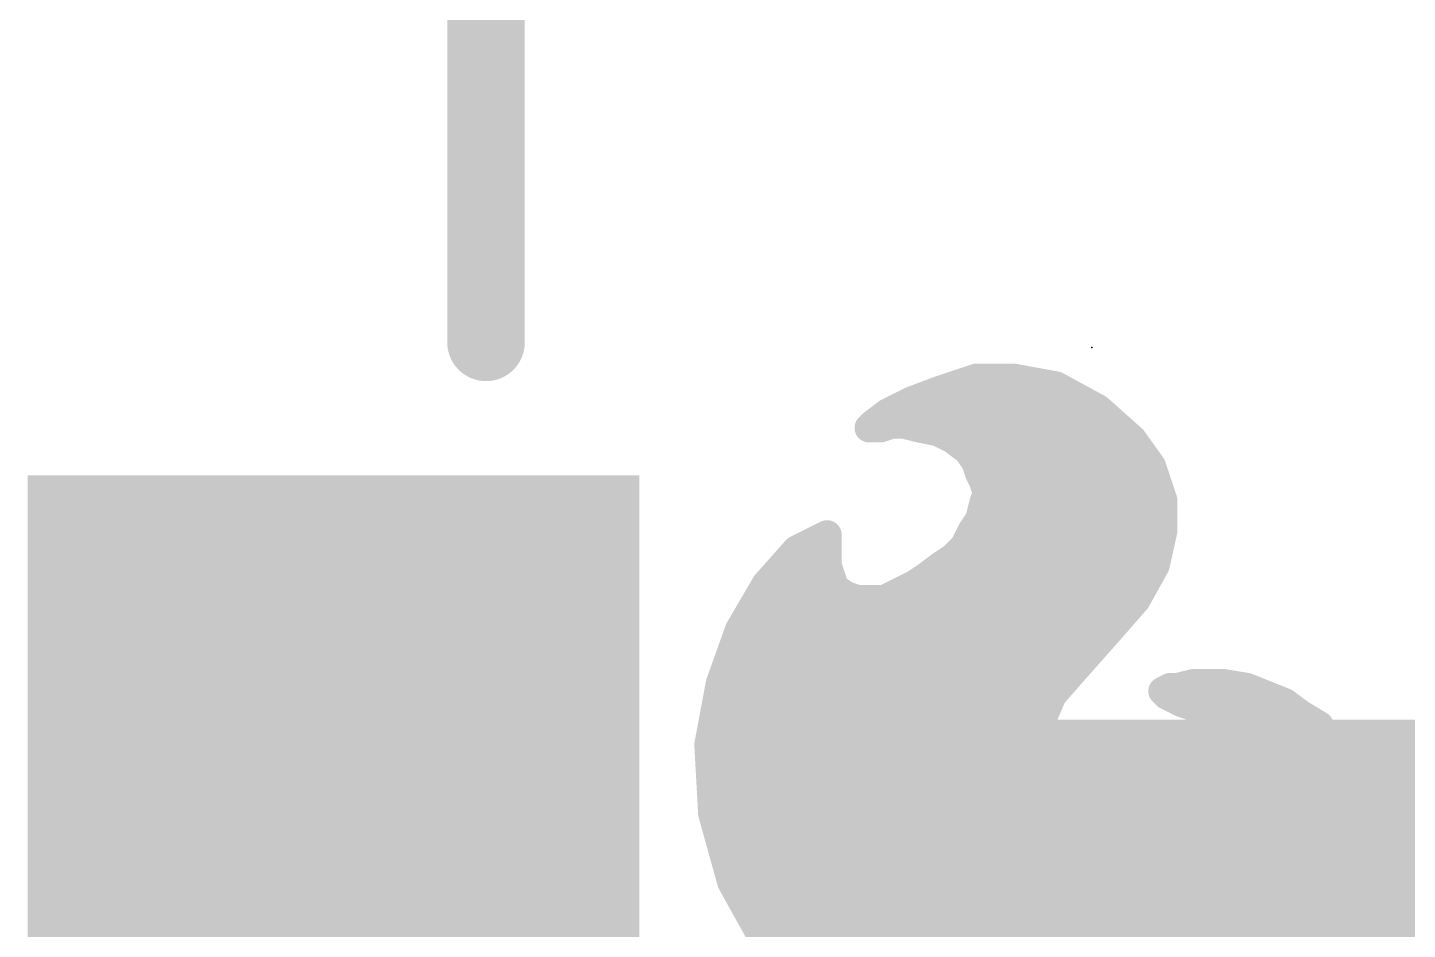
# Model space of a CAD drawing. Extents: x -41 to 98, y -71 to 29.
# Drawn here: x 14.673 to 18.29, y 16.192 to 18.555 of the extents above; entities that cross this region are included whole.
import ezdxf

# ---------------------------------------------------------------- set-up
doc = ezdxf.new("R2010")
doc.units = 0
for name, color, linetype in [('1', 12, 'CONTINUOUS'), ('21', 41, 'CONTINUOUS'), ('22', 40, 'CONTINUOUS'), ('23', 53, 'CONTINUOUS'), ('29', 253, 'CONTINUOUS')]:
    doc.layers.add(name, color=color, linetype=linetype)

# ---------------------------------------------------------------- blocks, each defined once
blk = doc.blocks.new('RECT')
blk.add_solid([(-0.5, -0.5), (0.5, -0.5), (-0.5, 0.5), (0.5, 0.5)])

msp = doc.modelspace()

# ---------------------------------------------------------------- linework, layer by layer
at = {"layer": '21', "const_width": 0.2032}
msp.add_lwpolyline([(15.875, 20.73), (15.875, 17.73)], dxfattribs=at)
at = {"layer": '21', "const_width": 0.1016}
msp.add_lwpolyline([(15.8242, 17.73, 1), (15.9258, 17.73)], format="xyb", dxfattribs=at)
at = {"layer": '22', "const_width": 0.0762}
for points in [[(17.069, 17.606), (17.159, 17.636)], [(17.159, 17.636), (17.259, 17.636)], [(17.259, 17.636), (17.369, 17.616)], [(17.369, 17.616), (17.479, 17.556)], [(16.929, 17.546), (16.989, 17.576)], [(16.989, 17.576), (17.069, 17.606)], [(17.0589, 17.6022), (17.3943, 17.6022)], [(16.889, 17.516), (16.929, 17.546)], [(17.479, 17.556), (17.569, 17.476)], [(16.879, 17.506), (16.889, 17.516)], [(16.909, 17.506), (16.879, 17.506)], [(16.9023, 17.526), (17.5128, 17.526)], [(16.939, 17.516), (16.909, 17.506)], [(16.969, 17.516), (16.939, 17.516)], [(17.009, 17.506), (16.969, 17.516)], [(17.059, 17.496), (17.009, 17.506)], [(17.099, 17.476), (17.059, 17.496)], [(17.139, 17.446), (17.099, 17.476)], [(17.569, 17.476), (17.619, 17.406)], [(17.1339, 17.4498), (17.5877, 17.4498)], [(17.159, 17.416), (17.139, 17.446)], [(17.169, 17.386), (17.159, 17.416)], [(17.619, 17.406), (17.649, 17.316)], [(17.179, 17.366), (17.169, 17.386)], [(17.1752, 17.3736), (17.6298, 17.3736)], [(17.189, 17.336), (17.179, 17.366)], [(17.179, 17.306), (17.189, 17.336)], [(17.169, 17.266), (17.179, 17.306)], [(17.1769, 17.2974), (17.649, 17.2974)], [(17.649, 17.316), (17.649, 17.236)], [(17.149, 17.236), (17.169, 17.266)], [(16.689, 17.186), (16.769, 17.226)], [(16.7594, 17.2212), (16.769, 17.2212)], [(16.769, 17.226), (16.769, 17.146)], [(17.129, 17.196), (17.149, 17.236)], [(17.1416, 17.2212), (17.6457, 17.2212)], [(17.649, 17.236), (17.629, 17.146)], [(16.609, 17.096), (16.689, 17.186)], [(17.099, 17.166), (17.129, 17.196)], [(16.6526, 17.145), (16.7693, 17.145)], [(16.769, 17.146), (16.789, 17.086)], [(17.029, 17.116), (17.069, 17.146)], [(17.0677, 17.145), (17.6284, 17.145)], [(17.069, 17.146), (17.099, 17.166)], [(17.629, 17.146), (17.579, 17.056)], [(16.999, 17.096), (17.029, 17.116)], [(16.539, 16.976), (16.609, 17.096)], [(16.5931, 17.0688), (16.8148, 17.0688)], [(16.789, 17.086), (16.819, 17.066)], [(16.919, 17.056), (16.999, 17.096)], [(16.9446, 17.0688), (17.5861, 17.0688)], [(16.819, 17.066), (16.849, 17.056)], [(16.849, 17.056), (16.919, 17.056)], [(17.579, 17.056), (17.509, 16.976)], [(16.489, 16.836), (16.539, 16.976)], [(16.5487, 16.9926), (17.5235, 16.9926)], [(17.509, 16.976), (17.429, 16.886)], [(16.5177, 16.9164), (17.456, 16.9164)], [(17.429, 16.886), (17.359, 16.806)], [(16.459, 16.676), (16.489, 16.836)], [(16.4905, 16.8402), (17.3889, 16.8402)], [(17.649, 16.816), (17.669, 16.826)], [(17.659, 16.806), (17.649, 16.816)], [(17.669, 16.826), (17.689, 16.826)], [(17.689, 16.826), (17.729, 16.836)], [(17.729, 16.836), (17.809, 16.836)], [(17.809, 16.836), (17.869, 16.826)], [(17.869, 16.826), (17.969, 16.786)], [(17.359, 16.806), (17.329, 16.736)], [(17.699, 16.786), (17.659, 16.806)], [(17.729, 16.776), (17.699, 16.786)], [(17.969, 16.786), (18.009, 16.756)], [(16.4755, 16.764), (17.341, 16.764)], [(17.769, 16.736), (17.729, 16.776)], [(17.741, 16.764), (17.9983, 16.764)], [(18.009, 16.756), (18.059, 16.726)], [(17.329, 16.736), (17.329, 16.666)], [(17.789, 16.706), (17.769, 16.736)], [(18.059, 16.726), (18.089, 16.676)], [(16.469, 16.496), (16.459, 16.676)], [(16.4612, 16.6878), (17.329, 16.6878)], [(17.799, 16.676), (17.789, 16.706)], [(17.7951, 16.6878), (18.0819, 16.6878)], [(17.799, 16.646), (17.799, 16.676)], [(18.089, 16.676), (18.119, 16.616)], [(17.329, 16.666), (17.349, 16.606)], [(17.789, 16.616), (17.799, 16.646)], [(16.4626, 16.6116), (17.3471, 16.6116)], [(17.349, 16.606), (17.389, 16.556)], [(17.769, 16.576), (17.789, 16.616)], [(17.7868, 16.6116), (18.1205, 16.6116)], [(18.119, 16.616), (18.139, 16.556)], [(17.739, 16.546), (17.769, 16.576)], [(16.4668, 16.5354), (17.4199, 16.5354)], [(17.389, 16.556), (17.449, 16.516)], [(17.709, 16.526), (17.739, 16.546)], [(17.7231, 16.5354), (18.1413, 16.5354)], [(18.139, 16.556), (18.159, 16.376)], [(16.519, 16.316), (16.469, 16.496)], [(17.449, 16.516), (17.529, 16.496)], [(17.529, 16.496), (17.609, 16.496)], [(17.609, 16.496), (17.659, 16.506)], [(17.659, 16.506), (17.709, 16.526)], [(16.4792, 16.4592), (18.1498, 16.4592)], [(16.5004, 16.383), (18.1582, 16.383)], [(18.159, 16.376), (18.159, 15.096)], [(16.619, 16.136), (16.519, 16.316)], [(16.5241, 16.3068), (18.159, 16.3068)], [(16.5664, 16.2306), (18.159, 16.2306)], [(16.6088, 16.1544), (18.159, 16.1544)]]:
    msp.add_lwpolyline(points, dxfattribs=at)
at = {"layer": '22', "const_width": 0.0381}
for points in [[(17.159, 17.655, 1), (17.159, 17.6169)], [(17.165, 17.6179, 1), (17.153, 17.6541)], [(17.2624, 17.6547, 1), (17.2556, 17.6173)], [(17.259, 17.6169, 1), (17.259, 17.655)], [(17.3781, 17.6327, 1), (17.3599, 17.5993)], [(17.3656, 17.5973, 1), (17.3724, 17.6347)], [(16.9975, 17.559, 1), (16.9805, 17.593)], [(17.0589, 17.6212, 1), (17.0589, 17.5831)], [(17.063, 17.6241, 1), (17.075, 17.5879)], [(17.0757, 17.5882, 1), (17.0623, 17.6238)], [(17.3943, 17.5831, 1), (17.3943, 17.6212)], [(16.9205, 17.563, 1), (16.9375, 17.529)], [(16.9404, 17.5308, 1), (16.9176, 17.5612)], [(16.9823, 17.5938, 1), (16.9957, 17.5582)], [(17.4917, 17.5702, 1), (17.4663, 17.5418)], [(17.4699, 17.5393, 1), (17.4881, 17.5727)], [(16.879, 17.5251, 1), (16.879, 17.487)], [(16.8776, 17.5312, 1), (16.9004, 17.5008)], [(16.9025, 17.5025, 1), (16.8755, 17.5295)], [(16.9023, 17.545, 1), (16.9023, 17.5069)], [(16.903, 17.5241, 1), (16.915, 17.4879)], [(16.909, 17.487, 1), (16.909, 17.5251)], [(16.939, 17.5351, 1), (16.939, 17.497)], [(16.945, 17.4979, 1), (16.933, 17.5341)], [(16.9736, 17.5345, 1), (16.9644, 17.4975)], [(16.969, 17.497, 1), (16.969, 17.5351)], [(17.0127, 17.5247, 1), (17.0053, 17.4873)], [(17.0044, 17.4875, 1), (17.0136, 17.5245)], [(17.5128, 17.5069, 1), (17.5128, 17.545)], [(16.8655, 17.5195, 1), (16.8925, 17.4925)], [(17.0675, 17.513, 1), (17.0505, 17.479)], [(17.0553, 17.4773, 1), (17.0627, 17.5147)], [(17.1104, 17.4912, 1), (17.0876, 17.4608)], [(17.0905, 17.459, 1), (17.1075, 17.493)], [(17.5845, 17.4871, 1), (17.5535, 17.4649)], [(17.5563, 17.4618, 1), (17.5817, 17.4902)], [(17.1339, 17.4688, 1), (17.1339, 17.4307)], [(17.1549, 17.4566, 1), (17.1231, 17.4354)], [(17.1276, 17.4308, 1), (17.1504, 17.4612)], [(17.5877, 17.4307, 1), (17.5877, 17.4688)], [(17.1771, 17.422, 1), (17.1409, 17.41)], [(17.1431, 17.4054, 1), (17.1749, 17.4266)], [(17.6371, 17.412, 1), (17.6009, 17.4)], [(17.6035, 17.3949, 1), (17.6345, 17.4171)], [(17.186, 17.3945, 1), (17.152, 17.3775)], [(17.1509, 17.38, 1), (17.1871, 17.392)], [(17.1752, 17.3926, 1), (17.1752, 17.3545)], [(17.1971, 17.372, 1), (17.1609, 17.36)], [(17.6298, 17.3545, 1), (17.6298, 17.3926)], [(17.162, 17.3575, 1), (17.196, 17.3745)], [(17.2071, 17.33, 1), (17.1709, 17.342)], [(17.1709, 17.33, 1), (17.2071, 17.342)], [(17.1769, 17.3164, 1), (17.1769, 17.2783)], [(17.1609, 17.312, 1), (17.1971, 17.3)], [(17.1975, 17.3014, 1), (17.1605, 17.3106)], [(17.6681, 17.316, 1), (17.63, 17.316)], [(17.6309, 17.31, 1), (17.6671, 17.322)], [(17.649, 17.2783, 1), (17.649, 17.3164)], [(17.1505, 17.2706, 1), (17.1875, 17.2614)], [(17.1849, 17.2554, 1), (17.1531, 17.2766)], [(16.7594, 17.2402, 1), (16.7594, 17.2021)], [(16.7881, 17.226, 1), (16.75, 17.226)], [(16.7775, 17.209, 1), (16.7605, 17.243)], [(16.769, 17.2021, 1), (16.769, 17.2402)], [(17.1416, 17.2402, 1), (17.1416, 17.2021)], [(17.1331, 17.2466, 1), (17.1649, 17.2254)], [(17.166, 17.2275, 1), (17.132, 17.2445)], [(17.63, 17.236, 1), (17.6681, 17.236)], [(17.6676, 17.2319, 1), (17.6304, 17.2401)], [(17.6457, 17.2021, 1), (17.6457, 17.2402)], [(16.6805, 17.203, 1), (16.6975, 17.169)], [(16.7032, 17.1733, 1), (16.6748, 17.1987)], [(17.112, 17.2045, 1), (17.146, 17.1875)], [(17.1425, 17.1825, 1), (17.1155, 17.2095)], [(16.6526, 17.164, 1), (16.6526, 17.1259)], [(16.7871, 17.152, 1), (16.7509, 17.14)], [(16.7693, 17.1259, 1), (16.7693, 17.164)], [(17.0677, 17.164, 1), (17.0677, 17.1259)], [(17.0584, 17.1619, 1), (17.0796, 17.1301)], [(17.0804, 17.1308, 1), (17.0576, 17.1612)], [(17.0855, 17.1795, 1), (17.1125, 17.1525)], [(17.1096, 17.1501, 1), (17.0884, 17.1819)], [(17.6457, 17.1367, 1), (17.6123, 17.1553)], [(17.6284, 17.1259, 1), (17.6284, 17.164)], [(16.75, 17.146, 1), (16.7881, 17.146)], [(17.0176, 17.1312, 1), (17.0404, 17.1008)], [(17.0396, 17.1001, 1), (17.0184, 17.1319)], [(17.6104, 17.1501, 1), (17.6476, 17.1419)], [(16.5931, 17.0878, 1), (16.5931, 17.0497)], [(16.5948, 17.1087, 1), (16.6232, 17.0833)], [(16.6255, 17.0864, 1), (16.5925, 17.1056)], [(16.7996, 17.1019, 1), (16.7784, 17.0701)], [(16.7709, 17.08, 1), (16.8071, 17.092)], [(16.8148, 17.0497, 1), (16.8148, 17.0878)], [(16.9446, 17.0878, 1), (16.9446, 17.0497)], [(16.9884, 17.1119, 1), (17.0096, 17.0801)], [(17.0075, 17.079, 1), (16.9905, 17.113)], [(17.5861, 17.0497, 1), (17.5861, 17.0878)], [(16.825, 17.0841, 1), (16.813, 17.0479)], [(16.8084, 17.0501, 1), (16.8296, 17.0819)], [(16.849, 17.0751, 1), (16.849, 17.037)], [(16.843, 17.0379, 1), (16.855, 17.0741)], [(16.9105, 17.073, 1), (16.9275, 17.039)], [(16.919, 17.037, 1), (16.919, 17.0751)], [(17.5623, 17.0653, 1), (17.5957, 17.0467)], [(17.5933, 17.0435, 1), (17.5647, 17.0685)], [(16.5225, 16.9856, 1), (16.5555, 16.9664)], [(16.5569, 16.9696, 1), (16.5211, 16.9824)], [(16.5487, 17.0116, 1), (16.5487, 16.9735)], [(17.4947, 16.9885, 1), (17.5233, 16.9635)], [(17.5232, 16.9633, 1), (17.4948, 16.9887)], [(17.5235, 16.9735, 1), (17.5235, 17.0116)], [(16.5177, 16.9354, 1), (16.5177, 16.8973)], [(17.456, 16.8973, 1), (17.456, 16.9354)], [(17.4148, 16.8987, 1), (17.4432, 16.8733)], [(17.4433, 16.8735, 1), (17.4147, 16.8985)], [(16.4711, 16.8424, 1), (16.5069, 16.8296)], [(16.5077, 16.8325, 1), (16.4703, 16.8395)], [(16.4905, 16.8592, 1), (16.4905, 16.8211)], [(17.3889, 16.8211, 1), (17.3889, 16.8592)], [(17.6625, 16.8295, 1), (17.6355, 16.8025)], [(17.669, 16.8451, 1), (17.669, 16.807)], [(17.6775, 16.809, 1), (17.6605, 16.843)], [(17.6844, 16.8445, 1), (17.6936, 16.8075)], [(17.689, 16.807, 1), (17.689, 16.8451)], [(17.729, 16.8551, 1), (17.729, 16.817)], [(17.7336, 16.8175, 1), (17.7244, 16.8545)], [(17.8121, 16.8548, 1), (17.8059, 16.8172)], [(17.809, 16.817, 1), (17.809, 16.8551)], [(17.8761, 16.8437, 1), (17.8619, 16.8083)], [(17.8659, 16.8072, 1), (17.8721, 16.8448)], [(17.3447, 16.8185, 1), (17.3733, 16.7935)], [(17.3765, 16.7985, 1), (17.3415, 16.8135)], [(17.6405, 16.833, 1), (17.6575, 16.799)], [(17.6675, 16.823, 1), (17.6505, 16.789)], [(17.6455, 16.7925, 1), (17.6725, 16.8195)], [(17.705, 16.8041, 1), (17.693, 16.7679)], [(17.6905, 16.769, 1), (17.7075, 16.803)], [(17.9804, 16.8012, 1), (17.9576, 16.7708)], [(17.9619, 16.7683, 1), (17.9761, 16.8037)], [(16.4755, 16.783, 1), (16.4755, 16.7449)], [(17.341, 16.7449, 1), (17.341, 16.783)], [(17.7425, 16.7895, 1), (17.7155, 16.7625)], [(17.741, 16.783, 1), (17.741, 16.7449)], [(17.723, 16.7579, 1), (17.735, 16.7941)], [(18.0188, 16.7723, 1), (17.9992, 16.7397)], [(17.9976, 16.7408, 1), (18.0204, 16.7712)], [(17.9983, 16.7449, 1), (17.9983, 16.783)], [(17.3481, 16.736, 1), (17.31, 16.736)], [(17.3115, 16.7435, 1), (17.3465, 16.7285)], [(17.7849, 16.7466, 1), (17.7531, 16.7254)], [(17.7555, 16.7225, 1), (17.7825, 16.7495)], [(18.0753, 16.7358, 1), (18.0427, 16.7162)], [(18.0492, 16.7097, 1), (18.0688, 16.7423)], [(16.478, 16.6771, 1), (16.44, 16.6749)], [(16.4612, 16.7068, 1), (16.4612, 16.6687)], [(17.329, 16.6687, 1), (17.329, 16.7068)], [(17.8071, 16.712, 1), (17.7709, 16.7)], [(17.7731, 16.6954, 1), (17.8049, 16.7166)], [(17.7951, 16.7068, 1), (17.7951, 16.6687)], [(17.818, 16.676, 1), (17.7799, 16.676)], [(18.106, 16.6845, 1), (18.072, 16.6675)], [(18.0819, 16.6687, 1), (18.0819, 16.7068)], [(16.4403, 16.6795, 1), (16.4777, 16.6725)], [(17.3471, 16.672, 1), (17.3109, 16.66)], [(17.31, 16.666, 1), (17.3481, 16.666)], [(17.7809, 16.67, 1), (17.8171, 16.682)], [(17.8171, 16.64, 1), (17.7809, 16.652)], [(18.0727, 16.6662, 1), (18.1053, 16.6858)], [(16.4626, 16.6306, 1), (16.4626, 16.5925)], [(17.3639, 16.6179, 1), (17.3341, 16.5941)], [(17.3471, 16.5925, 1), (17.3471, 16.6306)], [(17.7868, 16.6306, 1), (17.7868, 16.5925)], [(17.7709, 16.622, 1), (17.8071, 16.61)], [(17.806, 16.6075, 1), (17.772, 16.6245)], [(17.7799, 16.646, 1), (17.818, 16.646)], [(18.1371, 16.622, 1), (18.1009, 16.61)], [(18.102, 16.6075, 1), (18.136, 16.6245)], [(18.1205, 16.5925, 1), (18.1205, 16.6306)], [(17.3309, 16.6, 1), (17.3671, 16.612)], [(17.752, 16.5845, 1), (17.786, 16.5675)], [(17.7825, 16.5625, 1), (17.7555, 16.5895)], [(16.4668, 16.5544, 1), (16.4668, 16.5163)], [(17.3996, 16.5719, 1), (17.3784, 16.5401)], [(17.3741, 16.5441, 1), (17.4039, 16.5679)], [(17.4199, 16.5163, 1), (17.4199, 16.5544)], [(17.7231, 16.5544, 1), (17.7231, 16.5163)], [(17.7255, 16.5595, 1), (17.7525, 16.5325)], [(17.7496, 16.5301, 1), (17.7284, 16.5619)], [(18.1579, 16.5581, 1), (18.1201, 16.5539)], [(18.1209, 16.55, 1), (18.1571, 16.562)], [(18.1413, 16.5163, 1), (18.1413, 16.5544)], [(16.4874, 16.5011, 1), (16.4506, 16.4909)], [(17.4536, 16.5345, 1), (17.4444, 16.4975)], [(17.4384, 16.5001, 1), (17.4596, 16.5319)], [(17.529, 16.5151, 1), (17.529, 16.477)], [(17.5244, 16.4775, 1), (17.5336, 16.5145)], [(17.6053, 16.5147, 1), (17.6127, 16.4773)], [(17.609, 16.477, 1), (17.609, 16.5151)], [(17.6519, 16.5237, 1), (17.6661, 16.4883)], [(17.6627, 16.4873, 1), (17.6553, 16.5247)], [(17.6984, 16.5419, 1), (17.7196, 16.5101)], [(17.7161, 16.5083, 1), (17.7019, 16.5437)], [(16.45, 16.4949, 1), (16.488, 16.4971)], [(16.4792, 16.4782, 1), (16.4792, 16.4401)], [(18.1498, 16.4401, 1), (18.1498, 16.4782)], [(16.5004, 16.402, 1), (16.5004, 16.3639)], [(18.1582, 16.3639, 1), (18.1582, 16.402)], [(18.1781, 16.376, 1), (18.14, 16.376)], [(18.1401, 16.3739, 1), (18.1779, 16.3781)], [(16.5357, 16.3253, 1), (16.5023, 16.3067)], [(16.5006, 16.3109, 1), (16.5374, 16.3211)], [(16.5241, 16.3258, 1), (16.5241, 16.2877)], [(18.159, 16.2877, 1), (18.159, 16.3258)], [(16.5664, 16.2496, 1), (16.5664, 16.2115)], [(18.159, 16.2115, 1), (18.159, 16.2496)], [(16.6088, 16.1735, 1), (16.6088, 16.1354)], [(18.159, 16.1354, 1), (18.159, 16.1735)]]:
    msp.add_lwpolyline(points, format="xyb", dxfattribs=at)
at = {"layer": '23'}
msp.add_point((17.4625, 17.7165), dxfattribs=at)

# ---------------------------------------------------------------- block references
at = {"layer": '1', "xscale": 1.8, "yscale": 1.4, "rotation": 90}
msp.add_blockref('RECT', (15.475, 16.38), dxfattribs=at)
at = {"layer": '1', "xscale": 1.1, "rotation": 270}
msp.add_blockref('RECT', (17.78, 16.09), dxfattribs=at)
at = {"layer": '29'}
for p, xscale, yscale, rotation in [((15.475, 16.38), 2.0032, 1.6032, 90), ((17.78, 16.09), 1.3032, 1.2032, 270)]:
    msp.add_blockref('RECT', p, dxfattribs=dict(at, xscale=xscale, yscale=yscale, rotation=rotation))

doc.saveas('drawing.dxf')
